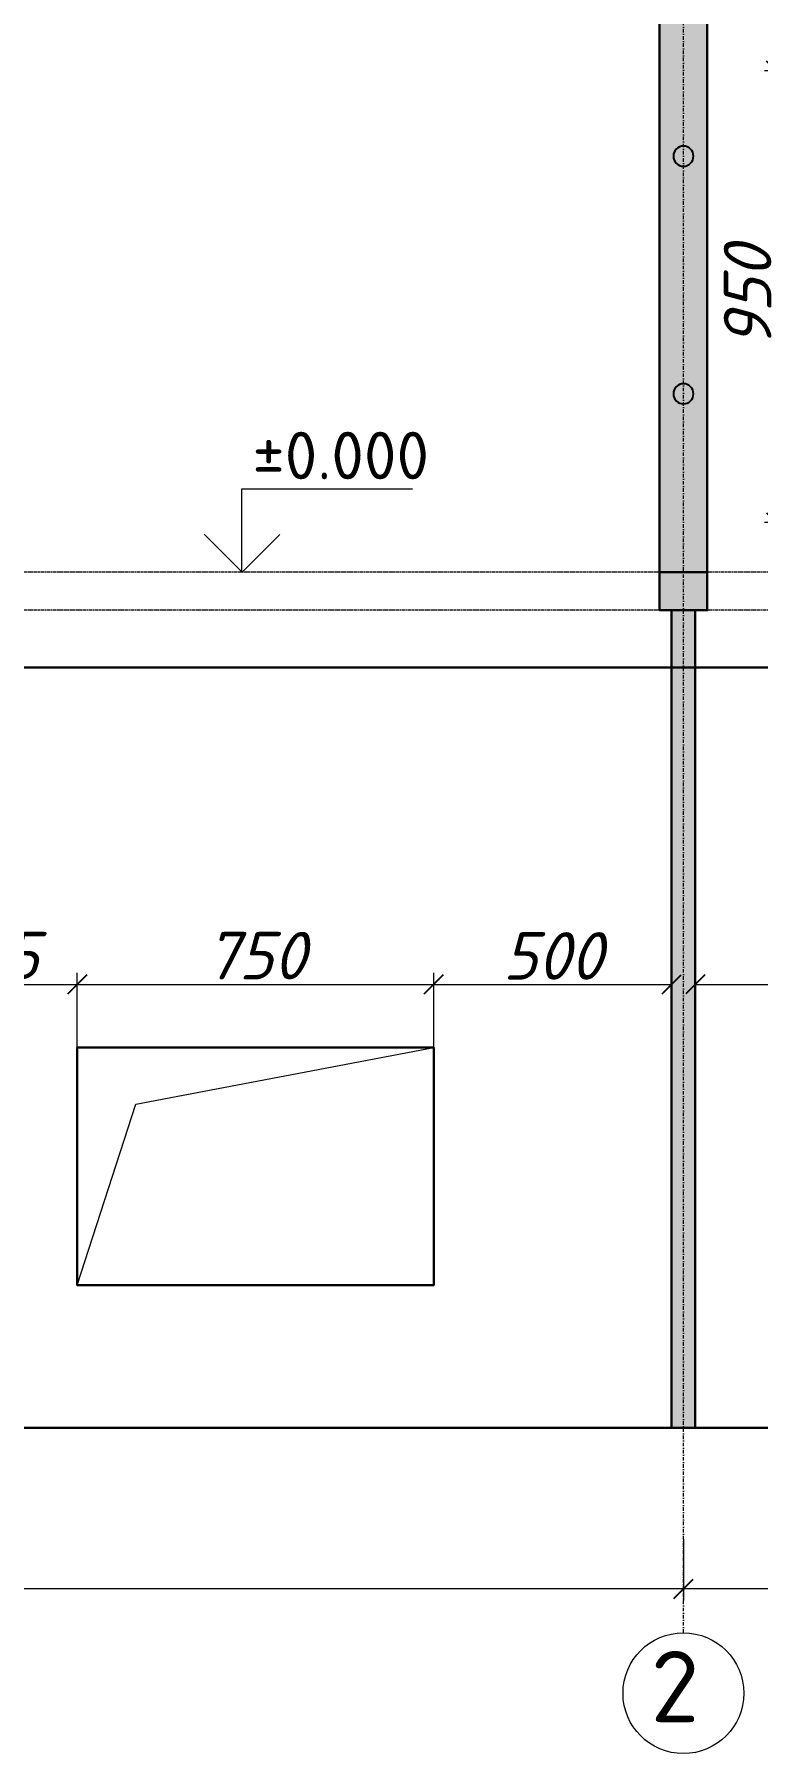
# Model space of a CAD drawing. Header units: millimetres. Extents: x 18305 to 53696, y 2146 to 15344.
# Drawn here: x 43244 to 44765, y 2146 to 5763 of the extents above; entities that cross this region are included whole.
import ezdxf

# ---------------------------------------------------------------- set-up
doc = ezdxf.new("R2010")
doc.units = ezdxf.units.MM
for name, pattern in [('A_HIDDEN1', [0.333334, 0.166667, -0.166667]), ('DASHDOT2', [0.5, 0.25, -0.125, 0, -0.125]), ('Сплошная', [0])]:
    doc.linetypes.add(name, pattern=pattern)
doc.layers.add('НОЛЬ', color=7, linetype='Continuous')
doc.layers.add('Системный слой', color=7, linetype='Continuous')
doc.styles.add('ГОСТ-100', font='isocpeur.ttf', dxfattribs={"height": 100})
doc.styles.add('ГОСТ-150', font='isocpeur.ttf', dxfattribs={"height": 150})
doc.styles.add('ГОСТ-80', font='isocpeur.ttf', dxfattribs={"height": 80})
doc.styles.add('ИСО курсив', font='isocpeui.ttf')
doc.dimstyles.new('ГОСТ-80', dxfattribs={"dimtxt": 80, "dimasz": 40, "dimexe": 24, "dimexo": 1, "dimgap": 10, "dimtad": 1, "dimdec": 0, "dimtxsty": 'ГОСТ-80', "dimblk": 'OBLIQUE', "dimcen": 2.5, "dimclrd": 251, "dimclre": 251, "dimclrt": 251, "dimadec": 0, "dimazin": 0, "dimtfac": 1, "dimtdec": 0, "dimtmove": 0, "dimatfit": 3, "dimfxl": 250, "dimlwd": 9, "dimlwe": 9, "dimarcsym": 2})

# ---------------------------------------------------------------- blocks, each defined once
blk = doc.blocks.new('_OBLIQUE')
at = {"color": 0, "linetype": 'ByBlock'}
blk.add_line((-0.5, -0.5), (0.5, 0.5), dxfattribs=at)
blk = doc.blocks.new('*D1945')
at = {"color": 251, "linetype": 'Сплошная', "lineweight": 9, "transparency": 16777216}
for p, q in [((44609.18128672572, 2596.702641235723), (44609.18128672572, 2468.05904262088)), ((50634.18128672572, 2501.582684010558), (50634.18128672572, 2468.05904262088))]:
    blk.add_line(p, q, dxfattribs=at)
at = {"color": 251, "linetype": 'Continuous', "lineweight": 9, "transparency": 16777216}
blk.add_line((50634.18128672572, 2492.05904262088), (44609.18128672572, 2492.05904262088), dxfattribs=at)
at = {"layer": 'Defpoints', "color": 0, "transparency": 16777216}
for p in [(44609.18128672572, 2597.702641235723), (50634.18128672572, 2502.582684010558), (44609.18128672572, 2492.05904262088)]:
    blk.add_point(p, dxfattribs=at)
at = {"color": 251, "lineweight": 9, "transparency": 16777216, "xscale": 40, "yscale": 40, "zscale": 40, "rotation": 180}
blk.add_blockref('_OBLIQUE', (44609.18128672572, 2492.05904262088), dxfattribs=at)
at = {"color": 251, "lineweight": 9, "transparency": 16777216, "xscale": 40, "yscale": 40, "zscale": 40}
blk.add_blockref('_OBLIQUE', (50634.18128672572, 2492.05904262088), dxfattribs=at)
at = {"color": 7, "lineweight": 40, "transparency": 16777216, "insert": (47621.68128672572, 2552.05904262088), "char_height": 100, "attachment_point": 5, "style": 'ИСО курсив'}
blk.add_mtext('6025', dxfattribs=at)
blk = doc.blocks.new('*U149')
at = {"lineweight": 30, "true_color": 0xffffff}
h = blk.add_hatch(color=7, dxfattribs=at)
h.dxf.hatch_style = 1
h.paths.add_polyline_path([(0, 2949.919961399394), (100, 2949.919961399394), (100, -79.88387889450861), (-7.105427357601002e-15, -79.88387889450861)])
h = blk.add_hatch(color=7, dxfattribs=at)
h.dxf.hatch_style = 1
h.paths.add_polyline_path([(75, -79.88387889450861), (75, -1800.196159706087), (25, -1800.196159706087), (24.99999999999999, -79.88387889450861)])
at = {"color": 7, "lineweight": 30}
for points in [[(0, 2949.919961399394), (100, 2949.919961399394), (100, -79.88387889450861), (-7.105427357601002e-15, -79.88387889450861)], [(75, -79.88387889450861), (75, -1800.196159706087), (25, -1800.196159706087), (24.99999999999999, -79.88387889450861)]]:
    blk.add_lwpolyline(points, close=True, dxfattribs=at)
at = {"color": 7, "lineweight": 30, "true_color": 0xffffff}
blk.add_lwpolyline([(0, 0.116121105491402), (100, 0.116121105491402)], dxfattribs=at)
at = {"color": 7}
for centre in [(50, 875.5119684934616), (50, 375.5119684934616)]:
    blk.add_circle(centre, 21.15978148579597, dxfattribs=at)
blk = doc.blocks.new('*D1847')
at = {"color": 251, "linetype": 'Сплошная', "lineweight": 9, "transparency": 16777216}
for p, q in [((40584.18128672572, 2596.702641235723), (40584.18128672572, 2468.05904262088)), ((44609.18128672572, 2501.582684010558), (44609.18128672572, 2468.05904262088))]:
    blk.add_line(p, q, dxfattribs=at)
at = {"color": 251, "linetype": 'Continuous', "lineweight": 9, "transparency": 16777216}
blk.add_line((44609.18128672572, 2492.05904262088), (40584.18128672572, 2492.05904262088), dxfattribs=at)
at = {"layer": 'Defpoints', "color": 0, "transparency": 16777216}
for p in [(40584.18128672572, 2597.702641235723), (44609.18128672572, 2502.582684010558), (40584.18128672572, 2492.05904262088)]:
    blk.add_point(p, dxfattribs=at)
at = {"color": 251, "lineweight": 9, "transparency": 16777216, "xscale": 40, "yscale": 40, "zscale": 40, "rotation": 180}
blk.add_blockref('_OBLIQUE', (40584.18128672572, 2492.05904262088), dxfattribs=at)
at = {"color": 251, "lineweight": 9, "transparency": 16777216, "xscale": 40, "yscale": 40, "zscale": 40}
blk.add_blockref('_OBLIQUE', (44609.18128672572, 2492.05904262088), dxfattribs=at)
at = {"color": 7, "lineweight": 40, "transparency": 16777216, "insert": (42596.68128672572, 2552.05904262088), "char_height": 100, "attachment_point": 5, "style": 'ИСО курсив'}
blk.add_mtext('4025', dxfattribs=at)
blk = doc.blocks.new('апкеп')
at = {"color": 7, "lineweight": 30, "ltscale": 25}
blk.add_lwpolyline([(0, 500), (750, 500), (750, 0), (0, 0)], close=True, dxfattribs=at)
at = {"color": 7, "lineweight": 20, "ltscale": 25}
blk.add_lwpolyline([(0, 0), (122.9900451302528, 381.192221313715), (750, 500)], dxfattribs=at)
blk = doc.blocks.new('*D1988')
at = {"color": 251, "linetype": 'Сплошная', "lineweight": 9, "transparency": 16777216}
for p, q in [((42959.18128672572, 3632.022661065974), (42959.18128672572, 3788.05603436887)), ((43334.18128672571, 3632.022661065974), (43334.18128672571, 3788.05603436887))]:
    blk.add_line(p, q, dxfattribs=at)
at = {"color": 251, "linetype": 'Continuous', "lineweight": 9, "transparency": 16777216}
blk.add_line((42959.18128672572, 3764.05603436887), (43334.18128672571, 3764.05603436887), dxfattribs=at)
at = {"layer": 'Defpoints', "color": 0, "transparency": 16777216}
for p in [(43334.18128672571, 3764.05603436887), (42959.18128672572, 3631.022661065974), (43334.18128672571, 3631.022661065974)]:
    blk.add_point(p, dxfattribs=at)
at = {"color": 251, "lineweight": 9, "transparency": 16777216, "xscale": 40, "yscale": 40, "zscale": 40, "rotation": 180}
blk.add_blockref('_OBLIQUE', (42959.18128672572, 3764.05603436887), dxfattribs=at)
at = {"color": 251, "lineweight": 9, "transparency": 16777216, "xscale": 40, "yscale": 40, "zscale": 40}
blk.add_blockref('_OBLIQUE', (43334.18128672571, 3764.05603436887), dxfattribs=at)
at = {"color": 7, "lineweight": 40, "transparency": 16777216, "insert": (43146.68128672572, 3824.69997376281), "char_height": 100, "attachment_point": 5, "style": 'ИСО курсив'}
blk.add_mtext('375', dxfattribs=at)
blk = doc.blocks.new('*D1989')
at = {"color": 251, "linetype": 'Сплошная', "lineweight": 9, "transparency": 16777216}
for p, q in [((43334.18128672571, 3632.022661065974), (43334.18128672571, 3788.05603436887)), ((44084.18128672571, 3632.022661065974), (44084.18128672571, 3788.05603436887))]:
    blk.add_line(p, q, dxfattribs=at)
at = {"color": 251, "linetype": 'Continuous', "lineweight": 9, "transparency": 16777216}
blk.add_line((43334.18128672571, 3764.05603436887), (44084.18128672571, 3764.05603436887), dxfattribs=at)
at = {"layer": 'Defpoints', "color": 0, "transparency": 16777216}
for p in [(44084.18128672571, 3764.05603436887), (43334.18128672571, 3631.022661065974), (44084.18128672571, 3631.022661065974)]:
    blk.add_point(p, dxfattribs=at)
at = {"color": 251, "lineweight": 9, "transparency": 16777216, "xscale": 40, "yscale": 40, "zscale": 40, "rotation": 180}
blk.add_blockref('_OBLIQUE', (43334.18128672571, 3764.05603436887), dxfattribs=at)
at = {"color": 251, "lineweight": 9, "transparency": 16777216, "xscale": 40, "yscale": 40, "zscale": 40}
blk.add_blockref('_OBLIQUE', (44084.18128672571, 3764.05603436887), dxfattribs=at)
at = {"color": 7, "lineweight": 40, "transparency": 16777216, "insert": (43709.18128672571, 3824.69997376281), "char_height": 100, "attachment_point": 5, "style": 'ИСО курсив'}
blk.add_mtext('750', dxfattribs=at)
blk = doc.blocks.new('*D1990')
at = {"color": 251, "linetype": 'Сплошная', "lineweight": 9, "transparency": 16777216}
for p, q in [((44084.18128672571, 3632.022661065974), (44084.18128672571, 3788.05603436887)), ((44584.18128672575, 3656.57009610589), (44584.18128672575, 3788.05603436887))]:
    blk.add_line(p, q, dxfattribs=at)
at = {"color": 251, "linetype": 'Continuous', "lineweight": 9, "transparency": 16777216}
blk.add_line((44084.18128672571, 3764.05603436887), (44584.18128672575, 3764.05603436887), dxfattribs=at)
at = {"layer": 'Defpoints', "color": 0, "transparency": 16777216}
for p in [(44584.18128672575, 3764.05603436887), (44584.18128672575, 3655.57009610589), (44084.18128672571, 3631.022661065974)]:
    blk.add_point(p, dxfattribs=at)
at = {"color": 251, "lineweight": 9, "transparency": 16777216, "xscale": 40, "yscale": 40, "zscale": 40, "rotation": 180}
blk.add_blockref('_OBLIQUE', (44084.18128672571, 3764.05603436887), dxfattribs=at)
at = {"color": 251, "lineweight": 9, "transparency": 16777216, "xscale": 40, "yscale": 40, "zscale": 40}
blk.add_blockref('_OBLIQUE', (44584.18128672575, 3764.05603436887), dxfattribs=at)
at = {"color": 7, "lineweight": 40, "transparency": 16777216, "insert": (44334.18128672573, 3824.05603436887), "char_height": 100, "attachment_point": 5, "style": 'ИСО курсив'}
blk.add_mtext('500', dxfattribs=at)
blk = doc.blocks.new('*D1858')
at = {"color": 251, "linetype": 'Сплошная', "lineweight": 9, "transparency": 16777216}
for p, q in [((44634.18128672596, 3607.739854565618), (44634.18128672596, 3788.192269286985)), ((45133.94975664573, 3632.158895984088), (45133.94975664573, 3788.192269286985))]:
    blk.add_line(p, q, dxfattribs=at)
at = {"color": 251, "linetype": 'Continuous', "lineweight": 9, "transparency": 16777216}
blk.add_line((44634.18128672596, 3764.192269286985), (45133.94975664573, 3764.192269286985), dxfattribs=at)
at = {"layer": 'Defpoints', "color": 0, "transparency": 16777216}
for p in [(45133.94975664573, 3764.192269286985), (45133.94975664573, 3631.158895984088), (44634.18128672596, 3606.739854565618)]:
    blk.add_point(p, dxfattribs=at)
at = {"color": 251, "lineweight": 9, "transparency": 16777216, "xscale": 40, "yscale": 40, "zscale": 40, "rotation": 180}
blk.add_blockref('_OBLIQUE', (44634.18128672596, 3764.192269286985), dxfattribs=at)
at = {"color": 251, "lineweight": 9, "transparency": 16777216, "xscale": 40, "yscale": 40, "zscale": 40}
blk.add_blockref('_OBLIQUE', (45133.94975664573, 3764.192269286985), dxfattribs=at)
at = {"color": 7, "lineweight": 40, "transparency": 16777216, "insert": (44884.06552168584, 3824.192269286985), "char_height": 100, "attachment_point": 5, "style": 'ИСО курсив'}
blk.add_mtext('500', dxfattribs=at)
blk = doc.blocks.new('*D1886')
at = {"color": 251, "linetype": 'Сплошная', "lineweight": 9, "transparency": 16777216}
for p, q in [((45058.18128672558, 5686.512650934399), (44780.02744288558, 5686.512650934399)), ((45058.18128672558, 4736.179199722597), (44780.02744288558, 4736.179199722597))]:
    blk.add_line(p, q, dxfattribs=at)
at = {"color": 251, "linetype": 'Continuous', "lineweight": 9, "transparency": 16777216}
blk.add_line((44804.02744288558, 5686.512650934399), (44804.02744288558, 4736.179199722597), dxfattribs=at)
at = {"layer": 'Defpoints', "color": 0, "transparency": 16777216}
for p in [(45059.18128672558, 5686.512650934399), (44804.02744288558, 4736.179199722597), (45059.18128672558, 4736.179199722597)]:
    blk.add_point(p, dxfattribs=at)
at = {"color": 251, "lineweight": 9, "transparency": 16777216, "xscale": 40, "yscale": 40, "zscale": 40}
for p, rotation in [((44804.02744288558, 5686.512650934399), 90), ((44804.02744288558, 4736.179199722597), 270)]:
    blk.add_blockref('_OBLIQUE', p, dxfattribs=dict(at, rotation=rotation))
at = {"color": 7, "lineweight": 40, "transparency": 16777216, "insert": (44744.02744288558, 5211.345925328485), "char_height": 100, "attachment_point": 5, "rotation": 90, "style": 'ИСО курсив'}
blk.add_mtext('950', dxfattribs=at)

msp = doc.modelspace()

# ---------------------------------------------------------------- linework, layer by layer
at = {"color": 46, "lineweight": 20}
msp.add_line((43600.90657350195, 4711.19931352447), (43680.90657350195, 4631.19931352447), dxfattribs=at)
at = {"color": 7, "lineweight": 30}
for p, q in [((50634.1812867257, 4431.199313535239), (40584.1812867257, 4431.199313535239)), ((50634.1812867257, 2831.199313535239), (40584.1812867257, 2831.199313535239))]:
    msp.add_line(p, q, dxfattribs=at)
at = {"color": 46, "lineweight": 20}
msp.add_lwpolyline([(43760.55850734943, 4710.851247372135), (43680.55850734952, 4630.851247372018), (43680.55850734952, 4790.851247372018), (43680.55850734952, 4806.866422113526), (44039.64098608017, 4806.866422113526)], dxfattribs=at)
at = {"layer": 'НОЛЬ', "color": 44, "linetype": 'DASHDOT2', "lineweight": 20, "ltscale": 30}
msp.add_line((44609.18128672572, 2399.680853497935), (44609.18128672538, 7745.784897925711), dxfattribs=at)
at = {"layer": 'НОЛЬ', "color": 44, "linetype": 'Continuous', "lineweight": 20, "ltscale": 30}
msp.add_circle((44609.18128672572, 2272.610094148898), 127.0707593490556, dxfattribs=at)
at = {"layer": 'Системный слой', "color": 7, "linetype": 'A_HIDDEN1', "lineweight": 18, "ltscale": 5}
for p, q in [((50634.1812867257, 4631.199313535239), (40584.1812867257, 4631.199313535239)), ((50634.1812867257, 4551.199313535239), (40584.1812867257, 4551.199313535239))]:
    msp.add_line(p, q, dxfattribs=at)

# ---------------------------------------------------------------- block references
at = {"color": 7, "xscale": -1}
msp.add_blockref('*U149', (44659.18128672571, 4631.27935213584), dxfattribs=at)
at = {"color": 7, "lineweight": 18}
msp.add_blockref('апкеп', (43334.18128672571, 3131.022661065974), dxfattribs=at)

# ---------------------------------------------------------------- texts
at = {"color": 46, "lineweight": 30, "insert": (43702.56264568493, 4926.93080003353), "char_height": 100, "attachment_point": 1, "style": 'ГОСТ-100'}
msp.add_mtext_dynamic_manual_height_columns('%%P0.000', width=260.0140356947668, gutter_width=600, heights=[0], dxfattribs=at)
at = {"color": 44, "lineweight": 20, "ltscale": 2, "insert": (44642.69313268938, 2361.629685255), "char_height": 150, "attachment_point": 3, "style": 'ГОСТ-150'}
msp.add_mtext_dynamic_manual_height_columns('2', width=681.0759849082679, gutter_width=350, heights=[0], dxfattribs=at)

# ---------------------------------------------------------------- dimensions: what is measured, and where the dimension line sits
at = {"color": 7, "lineweight": 40}
for base, p1, p2, angle, picture, middle in [((44804.02744288558, 4736.179199722597), (45059.18128672556, 5686.512650934397), (45059.18128672556, 4736.179199722596), 90, '*D1886', (44744.02744288558, 5211.345925328485)), ((40584.18128672572, 2492.05904262088), (44609.18128672572, 2502.582684010558), (40584.18128672572, 2597.702641235723), 180, '*D1847', (42596.68128672572, 2552.05904262088)), ((44609.18128672572, 2492.05904262088), (50634.18128672572, 2502.582684010558), (44609.18128672572, 2597.702641235723), 180, '*D1945', (47621.68128672572, 2552.05904262088))]:
    dim = msp.add_linear_dim(base=base, p1=p1, p2=p2, angle=angle, dimstyle='ГОСТ-80', override={"dimtxt": 100, "dimtxsty": 'ИСО курсив', "dimclrt": 7}, dxfattribs=at)
    dim.commit()
    dim.dimension.update_dxf_attribs({"geometry": picture, "text_midpoint": middle})
for base, p1, p2, picture, middle in [((43334.18128672571, 3764.05603436887), (42959.18128672572, 3631.022661065974), (43334.18128672571, 3631.022661065974), '*D1988', (43146.68128672572, 3824.69997376281)), ((44084.18128672571, 3764.05603436887), (43334.18128672571, 3631.022661065974), (44084.18128672571, 3631.022661065974), '*D1989', (43709.18128672571, 3824.69997376281)), ((44584.18128672575, 3764.05603436887), (44084.18128672571, 3631.022661065974), (44584.18128672575, 3655.57009610589), '*D1990', (44334.18128672573, 3824.05603436887)), ((45133.94975664573, 3764.192269286985), (44634.18128672596, 3606.739854565618), (45133.94975664573, 3631.158895984088), '*D1858', (44884.06552168584, 3824.192269286985))]:
    dim = msp.add_linear_dim(base=base, p1=p1, p2=p2, dimstyle='ГОСТ-80', override={"dimtxt": 100, "dimtxsty": 'ИСО курсив', "dimclrt": 7}, dxfattribs=at)
    dim.commit()
    dim.dimension.update_dxf_attribs({"geometry": picture, "text_midpoint": middle})

doc.saveas('drawing.dxf')
